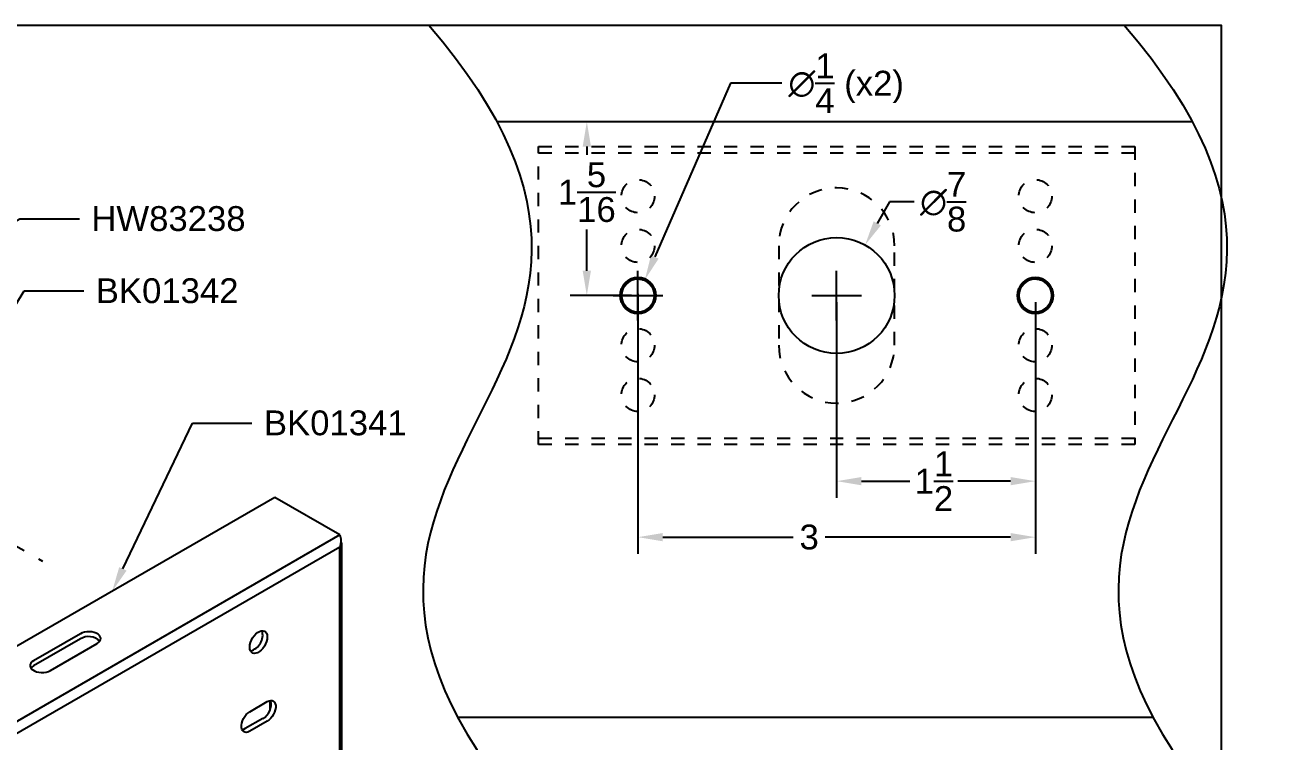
# Model space of a CAD drawing. Header units: inches. Extents: x -3.8 to 16.7, y -13 to 0.
# Drawn here: x 7.2 to 16.67, y -5.41 to 0 of the extents above; entities that cross this region are included whole.
import ezdxf
from ezdxf import colors
from ezdxf.entities.mleader import LeaderData, LeaderLine
from ezdxf.math import Vec2, Vec3

# ---------------------------------------------------------------- set-up
doc = ezdxf.new("R2010")
doc.units = ezdxf.units.IN
doc.header["$LTSCALE"] = 0.5
doc.header["$MEASUREMENT"] = 0
doc.linetypes.add('CENTER', pattern=[2, 1.25, -0.25, 0.25, -0.25])
doc.linetypes.add('HIDDEN2', pattern=[0.1875, 0.125, -0.0625])
doc.layers.get('Defpoints').update_dxf_attribs({"linetype": 'CONTINUOUS'})
for name, color, linetype in [('Centerline', 210, 'CENTER'), ('Dimension', 10, 'CONTINUOUS'), ('FAB DWG', 221, 'CONTINUOUS'), ('Housing', 150, 'CONTINUOUS'), ('WallMount Bracket', 190, 'CONTINUOUS')]:
    doc.layers.add(name, color=color, linetype=linetype)
doc.layers.add('Text-Unprinted', color=131, linetype='CONTINUOUS', plot=False)
doc.styles.get("Standard").update_dxf_attribs({"font": 'arial.ttf'})
doc.dimstyles.get("Standard").update_dxf_attribs({"dimtxt": 0.18, "dimasz": 0.18, "dimexe": 0.18, "dimexo": 0.0625, "dimgap": 0.09, "dimtad": 0, "dimtih": 1, "dimtoh": 1, "dimdec": 4, "dimzin": 0, "dimdsep": 46, "dimtxsty": 'Standard', "dimcen": 0.09, "dimadec": 0, "dimazin": 0, "dimtfac": 1, "dimtdec": 4, "dimtofl": 0, "dimtmove": 0, "dimatfit": 3, "dimfxl": 1, "dimtolj": 1, "dimtzin": 0, "dimarcsym": 0})

# ---------------------------------------------------------------- blocks, each defined once
blk = doc.blocks.new('*D0')
at = {"layer": 'Defpoints', "color": 0, "transparency": 16777216}
for p in [(11.4396, -0.729), (11.8259, -0.729), (11.8259, -2.0415)]:
    blk.add_point(p, dxfattribs=at)
at = {"layer": 'FAB DWG', "color": 0, "lineweight": -2, "transparency": 16777216}
for p, q in [((11.7759, -0.729), (11.3146, -0.729)), ((11.4396, -0.9165), (11.4396, -0.98)), ((11.4396, -1.854), (11.4396, -1.5421)), ((11.7759, -2.0415), (11.3146, -2.0415))]:
    blk.add_line(p, q, dxfattribs=at)
at = {"layer": 'FAB DWG', "color": 0, "transparency": 16777216}
for points in [[(11.4083, -0.9165), (11.4708, -0.9165), (11.4396, -0.729)], [(11.4083, -1.854), (11.4708, -1.854), (11.4396, -2.0415)]]:
    blk.add_solid(points, dxfattribs=at)
at = {"layer": 'FAB DWG', "color": 0, "transparency": 16777216, "insert": (11.4396, -1.261), "char_height": 0.1875, "attachment_point": 5}
blk.add_mtext('\\A1;1{\\H1x;\\S5/16;}', dxfattribs=at)
blk = doc.blocks.new('*D1')
at = {"layer": 'Defpoints', "color": 0, "transparency": 16777216}
for p in [(11.8259, -1.979), (14.8259, -2.0415), (14.8259, -3.8657)]:
    blk.add_point(p, dxfattribs=at)
at = {"layer": 'FAB DWG', "color": 0, "lineweight": -2, "transparency": 16777216}
for p, q in [((11.8259, -2.029), (11.8259, -3.9907)), ((14.8259, -2.0915), (14.8259, -3.9907)), ((12.0134, -3.8657), (12.9969, -3.8657)), ((14.6384, -3.8657), (13.2397, -3.8657))]:
    blk.add_line(p, q, dxfattribs=at)
at = {"layer": 'FAB DWG', "color": 0, "transparency": 16777216}
for points in [[(12.0134, -3.8345), (12.0134, -3.897), (11.8259, -3.8657)], [(14.6384, -3.8345), (14.6384, -3.897), (14.8259, -3.8657)]]:
    blk.add_solid(points, dxfattribs=at)
at = {"layer": 'FAB DWG', "color": 0, "transparency": 16777216, "insert": (13.1183, -3.8657), "char_height": 0.1875, "attachment_point": 5}
blk.add_mtext('\\A1;3', dxfattribs=at)
blk = doc.blocks.new('*D2')
at = {"layer": 'Defpoints', "color": 0, "transparency": 16777216}
for p in [(13.5405, -1.6602), (13.1113, -2.4227)]:
    blk.add_point(p, dxfattribs=at)
at = {"layer": 'FAB DWG', "color": 0, "lineweight": -2, "transparency": 16777216}
for p, q in [((13.7244, -1.3334), (13.6324, -1.4968)), ((13.9119, -1.3334), (13.7244, -1.3334)), ((13.3259, -2.229), (13.3259, -1.854)), ((13.1384, -2.0415), (13.5134, -2.0415))]:
    blk.add_line(p, q, dxfattribs=at)
at = {"layer": 'FAB DWG', "color": 0, "transparency": 16777216}
blk.add_solid([(13.6052, -1.4815), (13.6597, -1.5121), (13.5405, -1.6602)], dxfattribs=at)
at = {"layer": 'FAB DWG', "color": 0, "transparency": 16777216, "insert": (14.1302, -1.3334), "char_height": 0.1875, "attachment_point": 5}
blk.add_mtext('\\A1;∅{\\H1x;\\S7/8;}', dxfattribs=at)
blk = doc.blocks.new('*D3')
at = {"layer": 'Defpoints', "color": 0, "transparency": 16777216}
for p in [(11.8779, -1.9223), (11.7739, -2.1606)]:
    blk.add_point(p, dxfattribs=at)
at = {"layer": 'FAB DWG', "color": 0, "lineweight": -2, "transparency": 16777216}
for p, q in [((12.5253, -0.4387), (11.9529, -1.7505)), ((12.9129, -0.4387), (12.5253, -0.4387)), ((11.8259, -2.229), (11.8259, -1.854)), ((11.6384, -2.0415), (12.0134, -2.0415))]:
    blk.add_line(p, q, dxfattribs=at)
at = {"layer": 'FAB DWG', "color": 0, "transparency": 16777216}
blk.add_solid([(11.9242, -1.738), (11.9815, -1.763), (11.8779, -1.9223)], dxfattribs=at)
at = {"layer": 'FAB DWG', "color": 0, "transparency": 16777216, "insert": (13.3978, -0.4387), "char_height": 0.1875, "attachment_point": 5}
blk.add_mtext('\\A1;∅{\\H1x;\\S1/4;} (x2)', dxfattribs=at)
blk = doc.blocks.new('*D4')
at = {"layer": 'Defpoints', "color": 0, "transparency": 16777216}
for p in [(13.3259, -2.0415), (14.8259, -2.0415), (14.8259, -3.443)]:
    blk.add_point(p, dxfattribs=at)
at = {"layer": 'FAB DWG', "color": 0, "lineweight": -2, "transparency": 16777216}
for p, q in [((13.3259, -2.0915), (13.3259, -3.568)), ((14.8259, -2.0915), (14.8259, -3.568)), ((13.5134, -3.443), (13.8794, -3.443)), ((14.6384, -3.443), (14.2407, -3.443))]:
    blk.add_line(p, q, dxfattribs=at)
at = {"layer": 'FAB DWG', "color": 0, "transparency": 16777216}
for points in [[(13.5134, -3.4118), (13.5134, -3.4743), (13.3259, -3.443)], [(14.6384, -3.4118), (14.6384, -3.4743), (14.8259, -3.443)]]:
    blk.add_solid(points, dxfattribs=at)
at = {"layer": 'FAB DWG', "color": 0, "transparency": 16777216, "insert": (14.06, -3.443), "char_height": 0.1875, "attachment_point": 5}
blk.add_mtext('\\A1;1{\\H1x;\\S1/2;}', dxfattribs=at)

msp = doc.modelspace()

# ---------------------------------------------------------------- linework, layer by layer
at = {"layer": 'Centerline', "transparency": 16777216}
msp.add_line((5.567583, -3.029764), (7.330951, -4.047845), dxfattribs=at)
at = {"layer": 'Dimension', "transparency": 16777216}
for points in [[(10.247024, 0), (11.422375, -1.36695), (10.612632, -2.977638), (9.80289, -4.588327), (10.97824, -5.955277)], [(15.497024, 0), (16.672375, -1.36695), (15.862632, -2.977638), (15.05289, -4.588327), (16.22824, -5.955277)]]:
    msp.add_open_spline(points, degree=3, dxfattribs=at)
at = {"layer": 'Housing', "transparency": 16777216}
for points in [[(10.760316, -0.728977), (16.010316, -0.728977)], [(15.714936, -5.226276), (10.464936, -5.226276)]]:
    msp.add_lwpolyline(points, dxfattribs=at)
at = {"layer": 'Housing', "linetype": 'Continuous', "lineweight": 25, "transparency": 16777216}
msp.add_circle((13.325875, -2.041477), 0.4375, dxfattribs=at)
at = {"layer": 'Housing', "linetype": 'Continuous', "lineweight": 50, "transparency": 16777216}
for centre in [(11.825875, -2.041477), (14.825875, -2.041477)]:
    msp.add_circle(centre, 0.13, dxfattribs=at)
at = {"layer": 'Text-Unprinted', "ltscale": 0.5, "transparency": 16777216}
msp.add_lwpolyline([(0.048336, 0), (16.22824, 0), (16.22824, -13.015379), (0.048336, -13.015379)], close=True, dxfattribs=at)
at = {"layer": 'WallMount Bracket', "linetype": 'HIDDEN2', "transparency": 16777216}
for p, q in [((11.075875, -0.964477), (15.575875, -0.964477)), ((11.075875, -3.118477), (15.575875, -3.118477))]:
    msp.add_line(p, q, dxfattribs=at)
at = {"layer": 'WallMount Bracket', "linetype": 'Continuous', "lineweight": 25, "transparency": 16777216}
for p, q in [((9.083171, -3.565793), (5.480038, -5.645324)), ((9.574045, -3.849099), (9.083171, -3.565793)), ((9.574045, -3.849099), (5.970912, -5.92863)), ((9.574045, -3.940212), (6.049825, -5.974198)), ((9.574045, -5.790109), (9.574045, -3.940212)), ((9.590388, -5.767435), (9.590388, -3.917341)), ((7.615713, -4.594336), (7.262159, -4.798388)), ((7.615713, -4.633372), (7.262159, -4.837423)), ((7.389438, -4.871846), (7.742992, -4.667795)), ((8.894692, -5.183748), (9.027275, -5.107228)), ((9.049372, -5.164094), (9.049372, -5.099048)), ((8.993475, -5.234717), (8.860892, -5.311236)), ((9.027275, -5.254224), (8.894692, -5.330743))]:
    msp.add_line(p, q, dxfattribs=at)
at = {"layer": 'WallMount Bracket', "linetype": 'HIDDEN2', "transparency": 16777216}
msp.add_lwpolyline([(11.075875, -0.916477), (15.575875, -0.916477), (15.575875, -3.166477), (11.075875, -3.166477)], close=True, dxfattribs=at)
msp.add_lwpolyline([(12.888375, -1.666477), (12.888375, -2.416477, 1), (13.763375, -2.416477), (13.763375, -1.666477, 1)], format="xyb", close=True, dxfattribs=at)
at = {"layer": 'WallMount Bracket', "linetype": 'Continuous', "lineweight": 25, "transparency": 16777216, "flags": 128}
for points in [[(7.742992, -4.667795), (7.754833, -4.659356), (7.763374, -4.64968), (7.768244, -4.639191), (7.769229, -4.628347), (7.766286, -4.617622), (7.759543, -4.607484), (7.749295, -4.598377), (7.735991, -4.590698), (7.720211, -4.584784), (7.702646, -4.580892), (7.684062, -4.579194), (7.665273, -4.579762), (7.647099, -4.582572), (7.630335, -4.587502), (7.615713, -4.594336)], [(8.894515, -4.695906), (8.895968, -4.679108), (8.900262, -4.661367), (8.90721, -4.643459), (8.916507, -4.626167), (8.927749, -4.610246), (8.940444, -4.596392), (8.954035, -4.585211), (8.967931, -4.577191), (8.981523, -4.572683), (8.994217, -4.571884), (9.005459, -4.574829), (9.014757, -4.581389), (9.021705, -4.591277), (9.025999, -4.604061), (9.027451, -4.619183), (9.025999, -4.635982), (9.021705, -4.653722), (9.014757, -4.67163), (9.005459, -4.688923), (8.994217, -4.704844), (8.981523, -4.718698), (8.967931, -4.729879), (8.954035, -4.737898), (8.940444, -4.742406), (8.927749, -4.743205), (8.916507, -4.740261), (8.90721, -4.733701), (8.900262, -4.723813), (8.895968, -4.711028), (8.894515, -4.695906)], [(7.262159, -4.798388), (7.250319, -4.806827), (7.241777, -4.816502), (7.236907, -4.826991), (7.235922, -4.837836), (7.238866, -4.848561), (7.245608, -4.858699), (7.255856, -4.867806), (7.26916, -4.875484), (7.28494, -4.881399), (7.302505, -4.88529), (7.321089, -4.886989), (7.339878, -4.886421), (7.358052, -4.88361), (7.374816, -4.87868), (7.389438, -4.871846)], [(7.262159, -4.837423), (7.250319, -4.845862), (7.242394, -4.854635)], [(9.027275, -5.107228), (9.040506, -5.101198), (9.053159, -5.098643), (9.064681, -5.099676), (9.074568, -5.104251), (9.082388, -5.112169), (9.087799, -5.123082), (9.090566, -5.136515), (9.090566, -5.151881), (9.087799, -5.168507), (9.082388, -5.185667), (9.074568, -5.202611), (9.064681, -5.218598), (9.053159, -5.232931), (9.040506, -5.244981), (9.027275, -5.254224)], [(8.894692, -5.330743), (8.881461, -5.336774), (8.868807, -5.339328), (8.857286, -5.338295), (8.847399, -5.33372), (8.839579, -5.325803), (8.834167, -5.314889), (8.831401, -5.301456), (8.831401, -5.286091), (8.834167, -5.269465), (8.839579, -5.252305), (8.847399, -5.235361), (8.857286, -5.219374), (8.868807, -5.205041), (8.881461, -5.19299), (8.894692, -5.183748)], [(8.860892, -5.311236), (8.847661, -5.317266), (8.836095, -5.319738)]]:
    msp.add_lwpolyline(points, dxfattribs=at)
at = {"layer": 'WallMount Bracket', "linetype": 'HIDDEN2', "transparency": 16777216}
for centre in [(11.825875, -1.291477), (14.825875, -1.291477), (11.825875, -1.666477), (14.825875, -1.666477), (11.825875, -2.041477), (14.825875, -2.041477), (11.825875, -2.416477), (14.825875, -2.416477), (11.825875, -2.791477), (14.825875, -2.791477)]:
    msp.add_circle(centre, 0.125, dxfattribs=at)
at = {"layer": 'WallMount Bracket', "linetype": 'Continuous', "lineweight": 25, "transparency": 16777216}
for centre, radius, start, end in [((7.677988, -4.738067), 0.121816, 45.9026728, 120.7451324), ((8.869345, -4.604656), 0.123048, 284.5402231, 15.4774037), ((8.933996, -5.128469), 0.121763, 299.2403922, 14.1384341)]:
    msp.add_arc(centre, radius, start, end, dxfattribs=at)
for points, knots in [([(9.574045, -3.849099), (9.575939, -3.854022), (9.577795, -3.860025), (9.580778, -3.873984), (9.581852, -3.881675), (9.582583, -3.89824), (9.582227, -3.906739), (9.579581, -3.923978), (9.577363, -3.932276), (9.574045, -3.940212)], [0, 0, 0, 0, 0.25, 0.25, 0.5, 0.5, 0.75, 0.75, 1, 1, 1, 1]), ([(9.574045, -3.940212), (9.57864, -3.937016), (9.587831, -3.930626), (9.591477, -3.918318), (9.589187, -3.908259), (9.583196, -3.903764), (9.581547, -3.902527)], [0, 0, 0, 0, 0.29587619, 0.59175238, 0.88762857, 1, 1, 1, 1])]:
    msp.add_open_spline(points, degree=3, knots=knots, dxfattribs=at)

# ---------------------------------------------------------------- dimensions: what is measured, and where the dimension line sits
at = {"layer": 'FAB DWG', "transparency": 16777216}
dim = msp.add_diameter_dim_2p(p1=(11.773883, -2.160627), p2=(11.877868, -1.922327), text='<> (x2)', dimstyle='Standard', override={"dimtxt": 0.1875, "dimasz": 0.1875, "dimexe": 0.125, "dimexo": 0.05, "dimgap": 0.06, "dimdec": 5, "dimlunit": 5, "dimcen": 0.1875, "dimadec": 3, "dimtdec": 3}, dxfattribs=at)
dim.commit()
dim.dimension.update_dxf_attribs({"geometry": '*D3', "text_midpoint": (13.397781, -0.438669), "dimtype": 131})
dim = msp.add_linear_dim(base=(11.439564, -0.728977), p1=(11.825875, -2.041477), p2=(11.825875, -0.728977), angle=90, dimstyle='Standard', override={"dimtxt": 0.1875, "dimasz": 0.1875, "dimexe": 0.125, "dimexo": 0.05, "dimgap": 0.06, "dimdec": 5, "dimlunit": 5, "dimcen": 0.1875, "dimadec": 3, "dimtdec": 3}, dxfattribs=at)
dim.commit()
dim.dimension.update_dxf_attribs({"geometry": '*D0', "text_midpoint": (11.439564, -1.261038), "dimtype": 128})
dim = msp.add_diameter_dim_2p(p1=(13.111291, -2.422738), p2=(13.540459, -1.660216), dimstyle='Standard', override={"dimtxt": 0.1875, "dimasz": 0.1875, "dimexe": 0.125, "dimexo": 0.05, "dimgap": 0.06, "dimdec": 5, "dimlunit": 5, "dimcen": 0.1875, "dimadec": 3, "dimtdec": 3}, dxfattribs=at)
dim.commit()
dim.dimension.update_dxf_attribs({"geometry": '*D2', "text_midpoint": (14.130228, -1.333421)})
for base, p1, picture, middle in [((14.825875, -3.865702), (11.825875, -1.978977), '*D1', (13.118306, -3.865702)), ((14.825875, -3.443033), (13.325875, -2.041477), '*D4', (14.060045, -3.443033))]:
    dim = msp.add_linear_dim(base=base, p1=p1, p2=(14.825875, -2.041477), dimstyle='Standard', override={"dimtxt": 0.1875, "dimasz": 0.1875, "dimexe": 0.125, "dimexo": 0.05, "dimgap": 0.06, "dimdec": 5, "dimlunit": 5, "dimcen": 0.1875, "dimadec": 3, "dimtdec": 3}, dxfattribs=at)
    dim.commit()
    dim.dimension.update_dxf_attribs({"geometry": picture, "text_midpoint": middle, "dimtype": 128})

# ---------------------------------------------------------------- leaders
at = {"layer": 'FAB DWG', "ltscale": 0.5, "transparency": 16777216}
ml = msp.add_multileader_mtext('Standard', dxfattribs=at)
ml.set_content('HW83238', color=256)
ml.set_leader_properties()
ml.build(insert=Vec2(0, 0))
ml.multileader.update_dxf_attribs({"dogleg_length": 0.36, "arrow_head_size": 0.1875})
ctx = ml.context
ctx.base_point, ctx.char_height, ctx.arrow_head_size, ctx.landing_gap_size, ctx.plane_origin = Vec3(7.608694, -1.462181), 0.1875, 0.1875, 0.09, Vec3(-1.162013, -6.138223)
notes = []
notes.append((ctx, [(0, (1, 1, 0), (7.158694, -1.462181), (1, 0), 0.45, [(0, [(5.359331, -2.443682)], 0, [])])]))
ctx.mtext.insert, ctx.mtext.width, ctx.mtext.flow_direction = Vec3(7.698694, -1.366768), 7.6221832, 5
ml = msp.add_multileader_mtext('Standard', dxfattribs=at)
ml.set_content('BK01342', color=256)
ml.set_leader_properties()
ml.build(insert=Vec2(0, 0))
ml.multileader.update_dxf_attribs({"dogleg_length": 0.36, "arrow_head_size": 0.1875})
ctx = ml.context
ctx.base_point, ctx.char_height, ctx.arrow_head_size, ctx.landing_gap_size, ctx.plane_origin = Vec3(7.642334, -2.006739), 0.1875, 0.1875, 0.09, Vec3(5.204559, -7.893312)
notes.append((ctx, [(0, (1, 1, 0), (7.192334, -2.006739), (1, 0), 0.45, [(0, [(6.858497, -2.554106)], 0, [])])]))
ctx.mtext.insert, ctx.mtext.width, ctx.mtext.flow_direction = Vec3(7.732334, -1.911327), 7.6221832, 5
ml = msp.add_multileader_mtext('Standard', dxfattribs=at)
ml.set_content('BK01341', color=256)
ml.set_leader_properties()
ml.build(insert=Vec2(0, 0))
ml.multileader.update_dxf_attribs({"dogleg_length": 0.36, "arrow_head_size": 0.1875})
ctx = ml.context
ctx.base_point, ctx.char_height, ctx.arrow_head_size, ctx.landing_gap_size, ctx.plane_origin = Vec3(8.911714, -3.004392), 0.1875, 0.1875, 0.09, Vec3(7.32633, -9.247694)
notes.append((ctx, [(0, (1, 1, 0), (8.461714, -3.004392), (1, 0), 0.45, [(0, [(7.856312, -4.27387)], 0, [])])]))
ctx.mtext.insert, ctx.mtext.width, ctx.mtext.flow_direction = Vec3(9.001714, -2.90898), 7.6221832, 5
for ctx, leaders in notes:
    for number, flags, end, landing, length, lines in leaders:
        leader = LeaderData()
        leader.index, (leader.has_last_leader_line, leader.has_dogleg_vector, leader.attachment_direction) = number, flags
        leader.last_leader_point, leader.dogleg_vector, leader.dogleg_length = Vec3(end), Vec3(landing), length
        for number, points, colour, breaks in lines:
            line = LeaderLine()
            line.index, line.vertices, line.color, line.breaks = number, Vec3.list(points), colors.encode_raw_color(colour), breaks
            leader.lines.append(line)
        ctx.leaders.append(leader)

doc.saveas('drawing.dxf')
